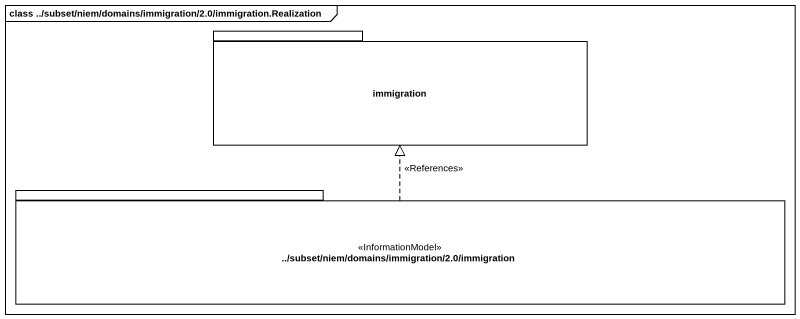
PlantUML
@startuml
mainframe class ../subset/niem/domains/immigration/2.0/immigration.Realization
package immigration {
}
package "../subset/niem/domains/immigration/2.0/immigration" as subset_niem_domains <<InformationModel>> {
}
subset_niem_domains .up.|> immigration : <<References>>
@enduml
